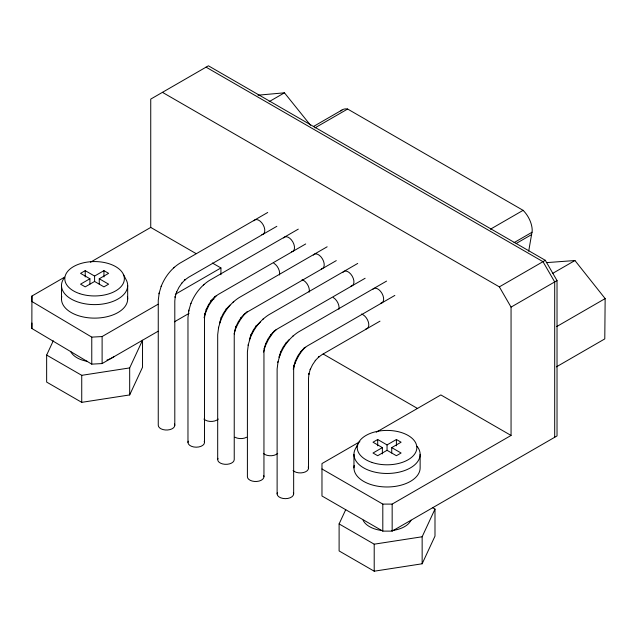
<?xml version="1.0" encoding="UTF-8"?>
<svg xmlns="http://www.w3.org/2000/svg" width="637" height="637" viewBox="0 0 637 637"><rect width="100%" height="100%" fill="white"/><g stroke="black" fill="none" stroke-linecap="round" stroke-linejoin="round"><path stroke-width="0.96" d="M546.339 262.635L574.94 260.533L605.15 298.594L604.784 338.908L556.388 366.856M64.64 277.135L31.922 296.03L31.85 301.468L91.768 337.124L102.111 336.551L158.08 304.239M158.08 331.256L102.111 363.568L91.768 364.141L31.85 328.485L31.922 323.047M528.694 251.177L532.198 230.936A19.389 11.195 60 0 0 523.104 210.337L347.627 109.031A19.022 10.98 60 0 0 340.875 110.997M159.21 292.956L158.255 300.393L158.255 425.253A8.273 4.777 0 0 0 167.611 429.991A8.273 4.777 0 0 0 174.522 424.019M188.926 310.115L187.971 317.552L187.971 442.412M218.642 327.267L217.687 334.704L217.687 459.564M248.358 344.426L247.403 351.863L247.403 476.723A8.273 4.777 0 0 0 256.751 481.461A8.273 4.777 0 0 0 263.662 475.489M278.074 361.577L277.119 369.014L277.119 493.882M161.129 286.507C164.784 277.151 171.146 268.742 179.674 263.312L267.715 212.479M190.845 303.666C194.5 294.302 200.862 285.894 209.382 280.463L298.291 229.137M205.703 312.241L209.087 305.019L213.339 298.809M220.561 320.817C224.216 311.461 230.578 303.053 239.098 297.622L327.147 246.79M235.419 329.401C238.071 322.68 242.012 316.446 247.299 311.485M250.277 337.976C253.924 328.612 260.286 320.204 268.814 314.774L357.715 263.447M279.993 355.135C283.64 345.772 290.002 337.363 298.53 331.933L386.571 281.1M294.843 363.711C297.352 357.66 300.616 351.728 305.418 347.173M219.869 322.163L219.614 323.015L221.198 317.664L221.071 318.11L223.396 313.277L226.414 308.849L226.095 309.184L229.941 305.139M279.293 356.473L279.046 357.325L280.63 351.974L280.503 352.42L282.82 347.587L285.846 343.16L285.527 343.494L289.365 339.449M158.963 293.808L161.265 286.069M188.679 310.967L190.973 303.22M204.079 317.72L205.831 311.804M218.395 328.119L220.689 320.379M234.066 333.963L235.547 328.955M249.33 340.166L250.914 334.823L250.787 335.261L253.104 330.436L256.13 326.009L255.811 326.343L260.533 321.844M248.104 345.278L250.405 337.53M263.503 352.03L265.135 346.552M277.82 362.429L280.121 354.69M293.219 369.189L294.979 363.265M129.677 394.932L129.677 367.915L142.529 340.238L142.529 367.254L129.677 394.932L81.735 402.345L46.644 382.089L46.644 355.072L53.277 340.779M432.419 507.601L434.991 509.09L434.991 536.107L422.148 563.785L374.206 571.198L339.107 550.941L339.107 523.925L345.74 509.632M422.148 563.785L422.148 536.768L434.991 509.09M265.263 346.114L268.519 339.33L272.763 333.119L276.354 329.329M358.281 443.161L355.088 449.419A33.092 19.102 0 0 0 389.94 473.395A33.092 19.102 0 0 0 417.036 446.29M211.556 300.274L208.538 304.701L206.213 309.526L206.348 309.088L204.756 314.439L205.01 313.587L204.517 318.182L204.517 442.412M211.237 300.608L215.083 296.555L214.47 297.2L218.196 294.477L305.704 243.955M213.658 298.474L216.269 295.711M173.71 267.851L174.323 267.214M203.426 285.01L204.039 284.365M233.134 302.161L233.747 301.524M262.85 319.32L263.463 318.675M292.566 336.479L293.179 335.834M269.172 101.641L284.452 92.819L310.506 125.226M313.555 126.445L341.942 110.058M314.941 127.902L347.627 109.031M90.47 262.221L150.738 227.425L196.108 253.622M99.261 284.166L99.261 278.759L108.624 273.353L103.942 270.653L94.587 276.06L85.223 270.653L80.549 273.353L89.905 278.759L89.905 284.166M89.905 278.759L80.549 284.166L85.223 286.865L94.587 281.458L103.942 286.865L108.624 284.166L99.261 278.759M276.848 226.31L188.488 277.326L184.754 280.049L185.367 279.404L181.529 283.449L181.848 283.115L178.822 287.542L176.505 292.375L176.632 291.929L175.048 297.28L175.294 296.428L174.801 301.022L174.801 425.253M175.294 294.302L220.928 267.954L220.928 274.706M174.434 321.812L189.07 313.364M210.6 300.935L214.04 298.944M336.28 260.621L247.912 311.636L244.178 314.36L244.791 313.715L240.953 317.759L241.272 317.433L238.254 321.852L235.929 326.685L236.056 326.24L234.472 331.59L234.727 330.738L234.233 335.333L234.233 459.564A8.273 4.777 0 0 1 224.877 464.301A8.273 4.777 0 0 1 217.965 458.329M365.128 278.273L277.628 328.788L273.894 331.511L274.507 330.866L270.669 334.919L270.988 334.584L267.962 339.011L265.645 343.837L265.772 343.399L264.188 348.75L264.435 347.898L263.949 352.492L263.949 476.723M490.418 229.209L523.104 210.337M394.844 295.425L307.345 345.947L303.61 348.67L304.223 348.025L300.385 352.07L300.704 351.743L297.678 356.163L295.361 360.996L295.488 360.55L293.904 365.901L294.151 365.049L293.657 369.643L293.657 493.882M514.027 242.649L532.094 232.218M379.986 321.159L322.203 354.522L318.468 357.246L319.081 356.601L315.243 360.653L315.562 360.319L312.536 364.746L310.219 369.571L310.346 369.134L308.762 374.484L309.009 373.624L308.515 378.219L308.515 468.147M516.193 243.493L531.672 234.551M162.435 92.341L499.352 286.865L545.328 260.318L557.025 280.583L557.025 435.931L392.161 531.115L382.805 531.115L321.972 495.992L321.972 463.569L359.881 441.688M552.86 273.273L574.94 260.533M321.972 468.975L382.805 504.098L392.161 504.098L511.057 435.453L511.057 307.122L557.025 280.583M556.754 326.542L605.15 298.594M376.244 432.236L440.86 394.932L511.057 435.453M391.731 453.018L391.731 447.612L401.087 442.205L396.405 439.506L387.049 444.913L377.693 439.506L373.011 442.205L382.367 447.612L382.367 453.918M382.367 447.612L373.011 453.018L377.693 455.718L387.049 450.311L396.405 455.718L401.087 453.018L391.731 447.612M46.644 355.072L81.735 375.328L129.677 367.915M339.107 523.925L374.206 544.181L422.148 536.768M257.977 95.184L284.452 92.819M545.328 260.318L208.41 65.802L150.738 99.101L150.738 227.425M206.07 67.148L542.987 261.672L554.692 281.928L554.692 437.277M212.368 263.009L220.928 267.954M323.166 353.997L417.665 408.556M499.352 286.865L511.057 307.122M123.347 274.308L126.548 280.567A33.092 19.102 0 0 1 91.696 304.542A33.092 19.102 0 0 1 64.6 277.437M420.133 454.364L420.133 467.877A33.092 19.102 0 0 1 384.883 486.939A33.092 19.102 0 0 1 354.244 465.384M396.405 439.506L396.405 445.812M392.161 504.098L392.161 531.115M387.049 444.913L387.049 450.311M382.805 504.098L382.805 531.115M377.693 439.506L377.693 445.812M374.206 544.181L374.206 571.198M353.957 454.364L353.957 467.877M127.671 285.511L127.671 299.024M103.942 270.653L103.942 276.96M102.111 336.551L102.111 363.568M94.587 276.06L94.587 281.458M91.768 337.124L91.768 364.141M85.223 270.653L85.223 276.96M81.735 375.328L81.735 402.345M61.494 285.511L61.494 299.024M31.922 296.03L31.85 328.485M308.236 466.905A8.273 4.777 0 0 1 303.411 472.558A8.273 4.777 0 0 1 293.084 470.536M372.741 289.413A8.273 4.777 60 0 1 381.945 293.323A8.273 4.777 60 0 1 380.735 303.252M343.024 272.254A8.273 4.777 60 0 1 352.229 276.163A8.273 4.777 60 0 1 351.019 286.093M313.308 255.095A8.273 4.777 60 0 1 322.513 259.012A8.273 4.777 60 0 1 321.303 268.941M283.6 237.943A8.273 4.777 60 0 1 292.797 241.853A8.273 4.777 60 0 1 291.587 251.782M253.884 220.784A8.273 4.777 60 0 1 263.089 224.702A8.273 4.777 60 0 1 261.871 234.623M273.806 263.224A8.273 4.777 60 0 1 279.46 274.985M302.01 279.739A8.273 4.777 60 0 1 309.168 292.144M333.239 297.535A8.273 4.777 60 0 1 338.884 309.295M361.434 314.049A8.273 4.777 60 0 1 368.353 321.98A8.273 4.777 60 0 1 365.877 328.979M277.692 453.377A8.273 4.777 0 0 1 263.368 453.377M246.662 437.213A8.273 4.777 0 0 1 234.965 437.213M218.268 419.066A8.273 4.777 0 0 1 203.936 419.066M293.378 492.64A8.273 4.777 0 0 1 285.392 498.652A8.273 4.777 0 0 1 277.398 492.64M204.238 441.178A8.273 4.777 0 0 1 196.244 447.19A8.273 4.777 0 0 1 188.257 441.178M127.392 296.531A33.092 19.102 0 0 1 94.587 318.126A33.092 19.102 0 0 1 61.781 296.531M411.016 520.214A24.819 14.325 0 0 1 391.667 530.581M382.431 530.581A24.819 14.325 0 0 1 363.074 520.214M113.872 356.672A24.819 14.325 0 0 1 106.992 360.056M87.277 361.346A24.819 14.325 0 0 1 70.611 351.361M356.481 447.055A33.092 19.102 0 0 1 357.699 445.542M372.159 462.502A29.78 17.191 0 0 0 416.829 447.612A29.78 17.191 0 0 0 372.159 432.722A29.78 17.191 0 0 0 372.159 462.502M79.697 293.649A29.78 17.191 0 0 0 124.366 278.759A29.78 17.191 0 0 0 79.697 263.869A29.78 17.191 0 0 0 79.697 293.649"/></g></svg>
